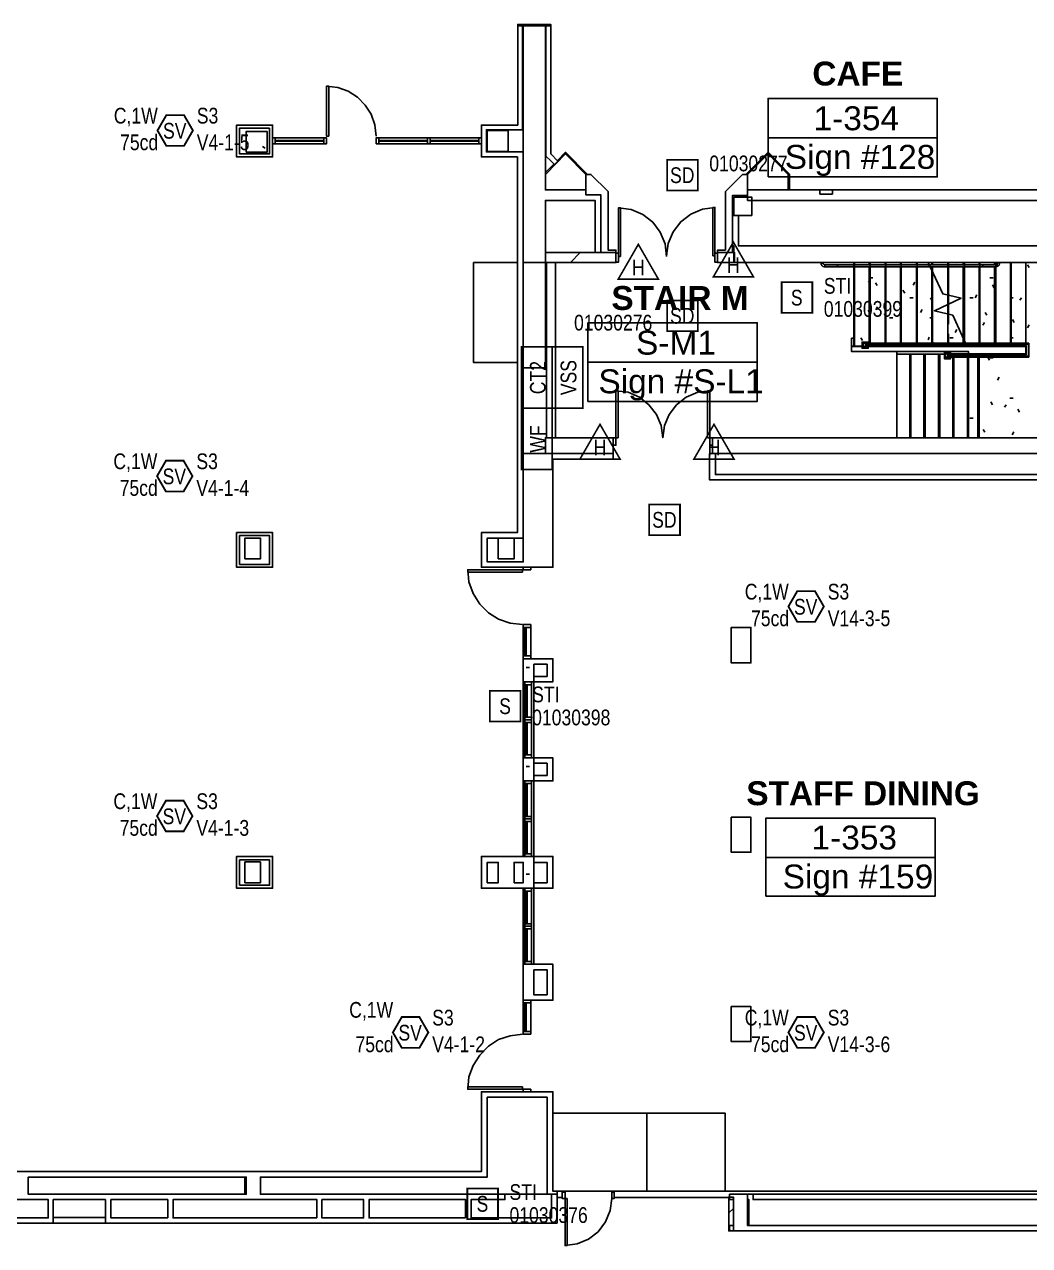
# Model space of a CAD drawing. Header units: inches. Extents: x 8199 to 15931, y 7617 to 15423.
# Drawn here: x 12033 to 12800, y 8978 to 9909 of the extents above; entities that cross this region are included whole.
import ezdxf
from ezdxf.enums import TextEntityAlignment as Align

# ---------------------------------------------------------------- set-up
doc = ezdxf.new("R2010")
doc.units = ezdxf.units.IN
doc.header["$LTSCALE"] = 0.25
doc.header["$MEASUREMENT"] = 0
for name, color, linetype in [('BACKGROUND', 8, 'Continuous'), ('DOOR HOLDER', 1, 'Continuous'), ('MONITOR MODULE', 1, 'Continuous'), ('PULL STATION', 1, 'Continuous'), ('SMOKE DETECTOR', 1, 'Continuous'), ('SPEAKER STROBE', 1, 'Continuous'), ('TAMPER SWITCH', 1, 'Continuous'), ('WATERFLOW SWITCH', 1, 'Continuous')]:
    doc.layers.add(name, color=color, linetype=linetype)
doc.styles.add('Arial', font='arial.ttf', dxfattribs={"width": 0.8})
doc.styles.add('PDF Arial', font='arial.ttf')
doc.styles.add('PDF Arial Bold', font='arialbd.ttf')

# ---------------------------------------------------------------- blocks, each defined once
blk = doc.blocks.new('SIGA-278')
at = {"layer": 'PULL STATION', "const_width": 1.3}
blk.add_lwpolyline([(-11.5, -11.68), (-11.5, 11.7), (11.89, 11.7), (11.89, -11.68)], close=True, dxfattribs=at)
at = {"layer": 'PULL STATION', "style": 'Arial', "width": 0.8}
blk.add_text('S', height=12, dxfattribs=at).set_placement((0, 0), align=Align.MIDDLE)
for tag, p in [('ADDRESS', (20.64, 8.96)), ('ZONE', (20.64, -8.58))]:
    blk.add_attdef(tag, text='', height=12, dxfattribs=at).set_placement(p, align=Align.MIDDLE_LEFT)
blk.add_attdef('SUBSCRIPT', text='', height=12, dxfattribs=at).set_placement((-16.56, -9.02), align=Align.MIDDLE_RIGHT)
blk = doc.blocks.new('150X-AQN5')
at = {"layer": 'DOOR HOLDER', "const_width": 1.25}
blk.add_lwpolyline([(15.26, -8.81), (0, 17.63), (-15.26, -8.81)], close=True, dxfattribs=at)
at = {"layer": 'DOOR HOLDER', "style": 'Arial', "width": 0.8}
blk.add_text('H', height=12, dxfattribs=at).set_placement((0, 0), align=Align.MIDDLE)
blk.add_attdef('SUBSCRIPT', text='', height=12, dxfattribs=at).set_placement((11.35, 10.49), align=Align.MIDDLE_LEFT)
blk = doc.blocks.new('GC-S7VM')
at = {"layer": 'SPEAKER STROBE', "const_width": 1.46}
blk.add_lwpolyline([(13.83, 0.21), (7.08, 11.9), (-6.42, 11.9), (-13.17, 0.21), (-6.42, -11.49), (7.08, -11.49)], close=True, dxfattribs=at)
at = {"layer": 'SPEAKER STROBE', "style": 'Arial', "width": 0.8}
blk.add_text('SV', height=12, dxfattribs=at).set_placement((0, 0), align=Align.MIDDLE)
for tag, p in [('C', (-12.95, 11.52)), ('CANDELA', (-12.62, -8.82)), ('1/2W', (-12.62, -29.16))]:
    blk.add_attdef(tag, text='', height=12, dxfattribs=at).set_placement(p, align=Align.MIDDLE_RIGHT)
for tag, p in [('Speaker_Circuit', (16.8, 11.52)), ('Visual_Circuit', (16.8, -8.82))]:
    blk.add_attdef(tag, text='', height=12, dxfattribs=at).set_placement(p, align=Align.MIDDLE_LEFT)
blk = doc.blocks.new('SIGA-PD')
at = {"layer": 'SMOKE DETECTOR', "const_width": 1.3}
blk.add_lwpolyline([(-11.5, -11.68), (-11.5, 11.7), (11.89, 11.7), (11.89, -11.68)], close=True, dxfattribs=at)
at = {"layer": 'SMOKE DETECTOR', "style": 'Arial', "width": 0.8}
blk.add_text('SD', height=12, dxfattribs=at).set_placement((0, 0), align=Align.MIDDLE)
for tag, p in [('ADDRESS', (20.64, 8.96)), ('ZONE', (20.64, -8.58))]:
    blk.add_attdef(tag, text='', height=12, dxfattribs=at).set_placement(p, align=Align.MIDDLE_LEFT)
blk.add_attdef('SUBSCRIPT', text='', height=12, dxfattribs=at).set_placement((-16.56, -9.02), align=Align.MIDDLE_RIGHT)
blk = doc.blocks.new('SIGA-CT2')
at = {"layer": 'MONITOR MODULE', "const_width": 1.25}
blk.add_lwpolyline([(-23.19, 12.37), (23.58, 12.37), (23.58, -11.01), (-23.19, -11.01)], close=True, dxfattribs=at)
at = {"layer": 'MONITOR MODULE', "style": 'Arial', "width": 0.8}
blk.add_text('CT2', height=12, dxfattribs=at).set_placement((0, 0), align=Align.MIDDLE)
blk = doc.blocks.new('WATERFLOW SWITCH')
at = {"layer": 'WATERFLOW SWITCH', "const_width": 1.25}
blk.add_lwpolyline([(-23.19, 12.37), (23.58, 12.37), (23.58, -11.01), (-23.19, -11.01)], close=True, dxfattribs=at)
at = {"layer": 'WATERFLOW SWITCH', "style": 'Arial', "width": 0.8}
blk.add_text('WF', height=12, dxfattribs=at).set_placement((0, 0), align=Align.MIDDLE)
for tag, p in [('ADDRESS', (28.76, 11.59)), ('ZONE', (29.08, -8.75))]:
    blk.add_attdef(tag, text='', height=12, dxfattribs=at).set_placement(p, align=Align.MIDDLE_LEFT)
blk = doc.blocks.new('TAMPER SWITCH')
at = {"layer": 'TAMPER SWITCH', "const_width": 1.25}
blk.add_lwpolyline([(-23.39, 12.13), (23.38, 12.13), (23.38, -11.26), (-23.39, -11.26)], close=True, dxfattribs=at)
at = {"layer": 'TAMPER SWITCH', "style": 'Arial', "width": 0.8}
blk.add_text('VSS', height=12, dxfattribs=at).set_placement((-0.2, -0.24), align=Align.MIDDLE)
for tag, p in [('ADDRESS', (28.56, 11.34)), ('ZONE', (28.88, -9))]:
    blk.add_attdef(tag, text='', height=12, dxfattribs=at).set_placement(p, align=Align.MIDDLE_LEFT)

msp = doc.modelspace()

# ---------------------------------------------------------------- linework, layer by layer
at = {"layer": 'BACKGROUND'}
for points in [[(12482.25, 9577.36), (12436.37, 9577.36), (12436.37, 9498.98), (12436.37, 9494.84), (12386.35, 9494.84), (12381.89, 9494.84), (12381.89, 9517.14), (12381.89, 9521.28), (12409.29, 9521.28), (12409.29, 9807.69), (12385.71, 9807.69), (12381.89, 9807.69), (12381.89, 9828.4), (12381.89, 9831.9), (12409.61, 9831.9), (12409.61, 9907.73), (12413.11, 9907.73), (12413.11, 9831.9), (12413.11, 9828.4), (12385.71, 9828.4), (12385.71, 9811.51), (12413.75, 9811.51), (12413.75, 9807.69), (12413.75, 9521.28), (12413.75, 9517.14)], [(12445.93, 9811.2), (12462.81, 9794.31), (12465.36, 9794.31), (12478.42, 9781.25), (12478.42, 9736.65), (12484.48, 9736.65), (12484.48, 9734.74), (12484.48, 9736.65), (12478.42, 9736.65), (12478.42, 9781.25), (12465.36, 9794.31), (12461.54, 9794.31), (12461.54, 9778.7), (12473.01, 9778.7), (12473.01, 9774.56), (12473.01, 9734.74), (12473.01, 9778.7), (12461.54, 9778.7), (12461.54, 9782.52), (12430.64, 9782.52), (12430.64, 9907.73), (12413.75, 9907.73), (12413.75, 9727.09), (12413.75, 9646.81), (12430.64, 9646.81), (12430.64, 9727.09), (12413.75, 9727.09), (12430.64, 9727.09), (12431.59, 9727.09), (12438.28, 9727.09), (12438.28, 9593.6), (12431.59, 9593.6), (12431.59, 9727.09), (12438.28, 9727.09), (12484.48, 9727.09), (12484.48, 9734.74), (12473.01, 9734.74), (12484.48, 9734.74), (12484.48, 9736.65), (12478.42, 9736.65), (12478.42, 9781.25), (12465.36, 9794.31), (12461.54, 9794.31), (12445.93, 9809.92), (12445.93, 9811.2), (12439.56, 9804.82)], [(12263.7, 9861.53), (12272.3, 9860.58), (12280.26, 9857.71), (12287.27, 9853.25), (12293.33, 9847.2), (12297.79, 9840.19), (12300.65, 9832.22), (12301.61, 9823.62)], [(12214.95, 9815.66), (12216.87, 9814.38)], [(12224.51, 9820.12), (12261.79, 9820.12), (12224.51, 9820.12), (12224.51, 9819.8), (12261.79, 9819.8), (12261.79, 9820.12)], [(12303.52, 9820.12), (12340.79, 9820.12), (12303.52, 9820.12), (12303.52, 9819.8), (12340.79, 9819.8), (12340.79, 9820.12)], [(12342.71, 9820.12), (12379.98, 9820.12), (12342.71, 9820.12), (12342.71, 9819.8), (12379.98, 9819.8), (12379.98, 9820.12)], [(12445.93, 9809.92), (12430.95, 9794.63), (12430.64, 9794.95)], [(12615.73, 9794.31), (12615.73, 9782.52), (12616.69, 9782.52), (12616.69, 9794.63), (12600.44, 9811.2), (12583.56, 9794.31), (12581.01, 9794.31), (12567.95, 9781.25), (12567.95, 9736.65), (12567.95, 9781.25), (12581.01, 9794.31), (12567.95, 9781.25), (12567.95, 9736.65), (12561.89, 9736.65), (12561.89, 9734.74), (12561.89, 9736.65), (12567.95, 9736.65), (12561.89, 9736.65), (12561.89, 9734.74), (12574.95, 9734.74), (12574.95, 9727.09), (12561.89, 9727.09), (12561.89, 9734.74), (12573.36, 9734.74), (12573.36, 9778.38), (12584.83, 9778.38), (12584.83, 9794.31), (12581.01, 9794.31), (12584.83, 9794.31), (12600.44, 9809.92), (12600.44, 9811.2)], [(12600.44, 9809.92), (12615.73, 9794.31), (12616.69, 9794.63)], [(12437.01, 9802.28), (12430.64, 9795.9)], [(12876.65, 9739.83), (12876.65, 9774.56), (12584.83, 9774.56), (12584.83, 9782.52), (12639.95, 9782.52), (12649.5, 9782.52), (12649.5, 9779.34), (12649.5, 9782.52), (12876.65, 9782.52), (12884.62, 9782.52), (12884.62, 9739.83), (12876.65, 9739.83), (12871.87, 9739.83), (12698.56, 9739.83)], [(12486.39, 9768.82), (12495.95, 9767.55), (12504.87, 9763.73), (12512.51, 9757.99), (12518.25, 9750.35), (12522.07, 9741.43), (12523.02, 9731.87)], [(12559.98, 9769.14), (12550.42, 9767.87), (12541.5, 9764.05), (12533.86, 9758.31), (12528.12, 9750.67), (12524.3, 9741.74), (12523.02, 9732.19)], [(12449.75, 9727.09), (12457.08, 9734.74)], [(12483.52, 9727.09), (12484.48, 9728.05)], [(12409.29, 9650.95), (12375.84, 9650.95), (12375.84, 9727.09), (12409.29, 9727.09)], [(12653.64, 9723.9), (12652.69, 9723.9), (12651.1, 9723.9), (12643.77, 9723.9), (12643.77, 9724.22), (12643.77, 9723.9), (12643.13, 9723.9), (12642.18, 9724.22), (12641.54, 9724.86), (12640.9, 9725.82), (12640.9, 9726.13), (12640.9, 9726.77), (12641.22, 9726.77), (12641.54, 9726.77), (12641.86, 9726.77), (12642.18, 9726.77), (12642.49, 9726.77), (12642.18, 9726.77), (12641.86, 9726.77), (12641.54, 9726.77), (12641.22, 9726.77), (12640.9, 9726.77)], [(12640.9, 9726.77), (12640.9, 9726.77)], [(12640.9, 9726.77), (12640.9, 9726.77)], [(12640.9, 9726.77), (12640.9, 9726.77)], [(12640.9, 9726.77), (12640.9, 9726.77)], [(12641.22, 9726.77), (12641.22, 9726.77)], [(12641.22, 9726.77), (12641.22, 9726.77)], [(12641.86, 9726.77), (12641.86, 9726.77)], [(12641.86, 9726.77), (12641.86, 9726.77)], [(12642.18, 9726.77), (12642.18, 9726.77)], [(12642.18, 9726.77), (12642.18, 9726.77)], [(12642.49, 9726.77), (12642.49, 9726.13), (12642.81, 9725.82), (12643.13, 9725.5), (12643.77, 9725.5), (12651.1, 9725.5), (12652.05, 9725.5), (12653.64, 9725.5)], [(12642.49, 9726.77), (12642.49, 9726.77)], [(12642.49, 9726.77), (12642.49, 9726.77)], [(12642.49, 9726.77), (12642.49, 9726.77)], [(12642.49, 9726.77), (12642.49, 9726.77)], [(12643.77, 9725.5), (12643.77, 9725.5)], [(12643.77, 9725.5), (12643.77, 9725.5)], [(12643.77, 9725.5), (12643.77, 9725.5)], [(12643.77, 9725.5), (12643.77, 9725.5)], [(12643.77, 9725.18), (12643.77, 9725.18)], [(12643.77, 9725.18), (12643.77, 9725.18)], [(12643.77, 9724.86), (12643.77, 9724.86)], [(12643.77, 9724.86), (12643.77, 9724.86)], [(12643.77, 9724.86), (12643.77, 9724.86)], [(12643.77, 9724.86), (12643.77, 9724.86)], [(12643.77, 9724.54), (12643.77, 9724.54)], [(12643.77, 9724.54), (12643.77, 9724.54)], [(12643.77, 9724.54), (12643.77, 9724.54)], [(12643.77, 9724.54), (12643.77, 9724.54)], [(12643.77, 9724.22), (12643.77, 9724.22)], [(12643.77, 9724.22), (12643.77, 9724.22)], [(12643.77, 9724.22), (12643.77, 9724.22)], [(12643.77, 9724.22), (12643.77, 9724.22)], [(12723.73, 9723.9), (12723.1, 9725.5), (12764.19, 9725.5), (12764.19, 9723.9), (12723.73, 9723.9), (12665.75, 9723.9), (12653.64, 9723.9), (12653.33, 9724.22), (12653.33, 9724.54), (12653.33, 9724.86), (12653.33, 9725.18), (12653.33, 9725.5), (12653.64, 9725.5), (12665.75, 9725.5), (12665.75, 9723.9), (12665.75, 9663.37)], [(12653.33, 9725.5), (12653.33, 9725.5)], [(12653.33, 9725.18), (12653.33, 9725.18)], [(12653.33, 9724.86), (12653.33, 9724.86)], [(12653.33, 9724.54), (12653.33, 9724.54)], [(12653.33, 9724.22), (12653.33, 9724.22)], [(12653.33, 9724.22), (12653.33, 9724.22)], [(12723.1, 9725.5), (12665.75, 9725.5), (12665.75, 9727.09), (12677.54, 9727.09), (12689.64, 9727.09), (12701.43, 9727.09), (12713.54, 9727.09), (12722.46, 9727.09), (12725.33, 9727.09), (12737.43, 9727.09), (12749.22, 9727.09), (12761.33, 9727.09), (12773.11, 9727.09), (12775.66, 9727.09), (12775.98, 9727.09), (12776.3, 9727.09), (12776.62, 9727.09), (12785.22, 9727.09), (12797.01, 9727.09)], [(12665.75, 9725.18), (12665.75, 9724.86), (12665.75, 9724.54), (12665.75, 9724.22)], [(12665.75, 9725.18), (12665.75, 9725.18)], [(12665.75, 9724.86), (12665.75, 9724.86)], [(12665.75, 9724.54), (12665.75, 9724.54)], [(12677.54, 9727.09), (12677.54, 9725.5)], [(12677.54, 9723.9), (12677.54, 9665.6)], [(12689.64, 9727.09), (12689.64, 9725.5)], [(12689.64, 9723.9), (12689.64, 9665.6)], [(12701.43, 9727.09), (12701.43, 9725.5)], [(12701.43, 9723.9), (12701.43, 9665.6)], [(12713.54, 9727.09), (12713.54, 9725.5)], [(12713.54, 9723.9), (12713.54, 9665.6)], [(12722.46, 9727.09), (12733.61, 9703.2), (12747.63, 9700.01), (12727.24, 9690.45), (12741.25, 9686.95), (12752.09, 9663.37), (12751.13, 9665.6), (12785.22, 9665.6)], [(12725.33, 9727.09), (12725.33, 9725.5)], [(12725.33, 9723.9), (12725.33, 9720.72), (12725.33, 9665.6)], [(12725.96, 9727.09), (12725.96, 9725.5)], [(12725.96, 9723.9), (12725.96, 9719.13)], [(12744.44, 9726.77), (12744.12, 9727.09)], [(12749.22, 9727.09), (12749.22, 9725.5)], [(12749.22, 9723.9), (12749.22, 9669.43), (12749.22, 9665.6)], [(12785.22, 9727.09), (12785.22, 9665.6), (12799.24, 9665.6), (12799.24, 9655.09), (12761.33, 9655.09), (12761.33, 9593.6), (12843.52, 9593.6)], [(12761.33, 9727.09), (12761.33, 9725.5)], [(12761.33, 9723.9), (12761.33, 9665.6)], [(12776.94, 9727.09), (12776.94, 9726.13), (12776.62, 9725.18), (12775.98, 9724.54), (12775.02, 9724.22), (12774.71, 9723.9), (12764.19, 9723.9)], [(12764.19, 9725.5), (12774.71, 9725.5), (12775.34, 9725.82), (12775.34, 9726.13), (12775.34, 9727.09)], [(12764.19, 9725.18), (12764.19, 9725.18)], [(12764.19, 9725.18), (12764.19, 9724.86), (12764.19, 9724.54), (12764.19, 9724.22)], [(12764.19, 9724.86), (12764.19, 9724.86)], [(12764.19, 9724.54), (12764.19, 9724.54)], [(12773.11, 9727.09), (12773.11, 9725.5)], [(12773.11, 9724.22), (12773.11, 9665.6)], [(12775.66, 9725.18), (12775.66, 9724.86), (12775.34, 9725.18)], [(12776.3, 9727.09), (12776.3, 9727.09)], [(12866.78, 9593.6), (12877.61, 9593.6), (12877.61, 9727.09), (12797.01, 9727.09), (12797.01, 9665.6)], [(12799.56, 9723.27), (12798.28, 9725.5)], [(12678.18, 9714.35), (12677.54, 9713.07), (12676.9, 9712.12)], [(12677.86, 9715.62), (12680.41, 9715.62)], [(12683.59, 9709.57), (12682.32, 9711.8)], [(12712.26, 9712.12), (12710.99, 9709.89)], [(12769.61, 9715.62), (12772.16, 9715.62)], [(12772.79, 9707.97), (12771.52, 9710.2)], [(12704.62, 9703.83), (12703.34, 9706.06)], [(12708.44, 9700.33), (12710.99, 9700.33)], [(12725.64, 9698.42), (12725.33, 9698.42), (12724.37, 9700.33)], [(12737.43, 9702.24), (12737.43, 9695.23)], [(12738.07, 9702.24), (12738.07, 9695.55)], [(12754.32, 9700.33), (12756.87, 9700.33)], [(12759.73, 9702.56), (12758.46, 9700.33)], [(12784.9, 9700.33), (12785.22, 9700.33), (12787.45, 9700.33)], [(12793.82, 9700.33), (12792.55, 9698.42)], [(12678.18, 9688.54), (12677.54, 9689.5), (12676.9, 9690.77)], [(12683.91, 9693.32), (12682.64, 9691.09)], [(12718, 9691.41), (12716.72, 9689.18)], [(12693.15, 9685.04), (12695.7, 9685.04)], [(12723.73, 9685.04), (12725.33, 9685.04), (12726.28, 9685.04)], [(12737.43, 9687.9), (12737.43, 9665.6)], [(12738.07, 9687.9), (12738.07, 9680.26)], [(12765.47, 9681.53), (12764.19, 9679.3)], [(12767.38, 9686.95), (12766.1, 9689.18)], [(12788.09, 9681.53), (12786.81, 9683.76)], [(12738.07, 9672.93), (12738.07, 9665.6)], [(12744.44, 9676.12), (12743.17, 9673.89)], [(12799.56, 9679.62), (12798.28, 9677.39)], [(12566.99, 9593.6), (12698.56, 9593.6), (12698.56, 9659.23), (12664.16, 9659.23), (12664.16, 9669.43), (12665.75, 9669.43)], [(12664.16, 9663.37), (12665.75, 9663.37), (12672.12, 9663.37)], [(12664.16, 9663.05), (12672.12, 9663.05)], [(12672.44, 9667.83), (12671.17, 9669.74)], [(12676.9, 9663.69), (12676.9, 9661.78), (12672.12, 9661.78), (12672.12, 9666.56), (12676.9, 9666.56), (12676.9, 9664.97)], [(12676.9, 9665.6), (12751.13, 9665.6)], [(12752.09, 9663.37), (12752.09, 9663.05), (12676.9, 9663.05), (12785.22, 9663.05), (12797.01, 9663.05), (12797.01, 9657.64), (12761.33, 9657.64), (12749.22, 9657.64), (12739.66, 9657.64)], [(12723.41, 9670.38), (12722.46, 9668.15)], [(12726.92, 9665.6), (12726.28, 9666.24)], [(12739.02, 9669.74), (12741.57, 9669.74)], [(12750.18, 9667.83), (12750.18, 9665.6)], [(12752.09, 9663.69), (12751.45, 9664.97)], [(12784.9, 9669.74), (12785.22, 9669.74), (12787.45, 9669.74)], [(12753.36, 9657.64), (12753.36, 9659.23), (12698.56, 9659.23), (12698.56, 9657.32), (12709.4, 9657.32), (12720.23, 9657.32), (12731.38, 9657.32), (12734.88, 9657.32)], [(12753.36, 9655.09), (12753.36, 9593.6), (12742.21, 9593.6), (12731.38, 9593.6), (12720.23, 9593.6), (12709.4, 9593.6), (12698.56, 9593.6), (12698.56, 9657.32)], [(12709.4, 9593.6), (12709.4, 9657.32)], [(12720.23, 9593.6), (12720.23, 9657.32)], [(12731.38, 9593.6), (12731.38, 9657.32)], [(12739.66, 9655.73), (12739.66, 9653.82), (12734.88, 9653.82), (12734.88, 9658.59), (12739.66, 9658.59), (12739.66, 9657)], [(12761.33, 9655.09), (12749.22, 9655.09), (12739.66, 9655.09)], [(12742.21, 9593.6), (12742.21, 9655.09)], [(12769.29, 9652.86), (12768.02, 9655.09)], [(12769.61, 9654.45), (12772.16, 9654.45)], [(12776.62, 9639.8), (12775.34, 9637.57)], [(12556.16, 9629.28), (12546.92, 9628.33), (12538, 9624.51), (12530.67, 9618.77), (12524.94, 9611.44), (12521.43, 9602.84), (12520.16, 9593.6), (12518.88, 9602.84), (12515.38, 9611.44), (12509.64, 9618.77), (12502.32, 9624.51), (12493.71, 9628.33), (12484.48, 9629.28)], [(12771.52, 9618.77), (12770.25, 9621)], [(12782.03, 9618.77), (12780.76, 9616.86)], [(12784.9, 9623.87), (12787.45, 9623.87)], [(12754.32, 9608.58), (12756.87, 9608.58)], [(12792.23, 9613.04), (12790.95, 9615.27)], [(12765.79, 9597.74), (12764.51, 9599.97)], [(12787.77, 9598.06), (12786.49, 9595.83)], [(12413.75, 9500.9), (12413.75, 9517.14), (12386.35, 9517.14), (12386.35, 9498.98), (12413.75, 9498.98), (12413.75, 9581.5), (12435.41, 9581.5), (12436.37, 9581.5), (12482.25, 9581.5), (12449.43, 9581.5), (12430.64, 9581.5), (12430.64, 9593.6), (12449.43, 9593.6), (12482.25, 9593.6), (12484.48, 9593.6), (12484.48, 9587.87), (12482.25, 9587.87), (12482.25, 9581.5), (12482.25, 9593.6), (12482.25, 9587.87)], [(12558.07, 9587.87), (12556.16, 9587.87), (12556.16, 9593.6), (12558.07, 9593.6), (12558.07, 9581.5), (12564.12, 9581.5), (12566.99, 9581.5), (12840.33, 9581.5)], [(12843.52, 9593.6), (12566.99, 9593.6), (12564.12, 9593.6), (12558.07, 9593.6), (12558.07, 9587.87), (12558.07, 9581.5)], [(12761.33, 9593.6), (12753.36, 9593.6)], [(12482.25, 9581.5), (12482.25, 9577.36)], [(12482.25, 9577.36), (12482.25, 9581.5)], [(12839.38, 9565.57), (12560.3, 9565.57), (12560.3, 9577.36), (12560.3, 9581.5), (12555.84, 9581.5), (12555.84, 9577.36), (12555.84, 9581.5)], [(12839.38, 9561.43), (12555.84, 9561.43), (12555.84, 9565.57), (12555.84, 9577.36)], [(12371.38, 9492.93), (12372.33, 9483.69), (12375.52, 9474.77), (12380.62, 9466.81), (12387.31, 9460.12), (12394.95, 9455.34), (12403.87, 9452.15), (12413.11, 9451.2)], [(12421.71, 9494.84), (12419.48, 9494.84), (12419.48, 9492.93), (12413.75, 9492.93), (12413.75, 9494.84), (12419.48, 9494.84)], [(12420.12, 9332.05), (12415.02, 9332.05), (12415.02, 9330.13), (12415.02, 9304.97), (12415.02, 9303.05), (12420.12, 9303.05), (12420.12, 9301.14), (12415.02, 9301.14), (12415.02, 9276.29), (12415.02, 9274.38), (12415.02, 9276.29), (12420.12, 9276.29), (12420.12, 9274.38), (12415.02, 9274.38), (12413.75, 9274.38), (12413.75, 9332.05), (12413.75, 9349.57), (12413.75, 9407.55), (12413.75, 9425.07), (12421.71, 9425.07), (12419.48, 9425.07), (12419.48, 9427.3), (12413.75, 9427.3), (12413.75, 9425.07), (12419.48, 9425.07)], [(12421.71, 9425.07), (12431.91, 9425.07), (12436.37, 9425.07), (12436.37, 9407.55), (12431.91, 9407.55), (12421.71, 9407.55)], [(12421.71, 9411.69), (12431.91, 9411.69), (12431.91, 9420.93), (12421.71, 9420.93)], [(12415.98, 9418.38), (12418.53, 9418.38)], [(12420.12, 9407.55), (12415.02, 9407.55), (12415.02, 9405.32), (12415.02, 9397.67), (12415.02, 9396.72), (12415.66, 9396.72), (12415.02, 9396.72), (12415.02, 9389.07), (12415.66, 9389.07), (12415.66, 9388.43), (12415.66, 9380.47), (12415.66, 9388.43), (12415.02, 9388.43), (12415.66, 9388.43)], [(12415.66, 9397.67), (12415.02, 9397.67), (12415.02, 9405.32), (12415.66, 9405.32), (12415.66, 9397.67), (12415.66, 9405.32), (12415.02, 9405.32), (12415.02, 9407.55)], [(12415.02, 9380.47), (12415.02, 9405.32)], [(12420.12, 9405.32), (12420.12, 9380.47)], [(12415.02, 9397.67), (12415.66, 9397.67), (12415.66, 9396.72), (12415.66, 9389.07), (12415.66, 9396.72)], [(12415.02, 9388.43), (12415.02, 9389.07), (12415.02, 9396.72)], [(12415.66, 9389.07), (12415.02, 9389.07)], [(12420.12, 9378.56), (12415.02, 9378.56)], [(12415.02, 9378.56), (12415.02, 9376.65)], [(12415.02, 9359.44), (12415.02, 9360.4), (12415.02, 9368.05), (12415.02, 9368.68), (12415.02, 9376.65), (12415.02, 9368.68), (12415.66, 9368.68)], [(12415.66, 9360.4), (12415.66, 9359.44), (12415.66, 9351.8), (12416.62, 9351.8), (12415.66, 9351.8), (12415.66, 9376.65), (12416.62, 9376.65), (12416.62, 9351.8), (12416.62, 9376.65), (12415.66, 9376.65), (12415.66, 9351.8), (12415.66, 9359.44), (12415.02, 9359.44), (12415.66, 9359.44)], [(12415.02, 9376.65), (12420.12, 9376.65)], [(12415.02, 9351.8), (12415.02, 9376.65)], [(12420.12, 9376.65), (12420.12, 9378.56)], [(12420.12, 9376.65), (12420.12, 9351.8)], [(12415.02, 9368.68), (12415.66, 9368.68), (12415.66, 9368.05)], [(12415.02, 9360.4), (12415.66, 9360.4), (12415.66, 9368.05), (12415.66, 9360.4), (12415.02, 9360.4), (12415.02, 9368.05), (12415.66, 9368.05), (12415.02, 9368.05)], [(12415.66, 9351.8), (12415.02, 9351.8)], [(12415.66, 9351.8), (12415.02, 9351.8)], [(12415.02, 9349.57), (12420.12, 9349.57)], [(12421.71, 9349.57), (12431.91, 9349.57), (12436.37, 9349.57), (12436.37, 9336.19), (12436.37, 9332.05), (12421.71, 9332.05)], [(12415.98, 9342.88), (12418.53, 9342.88)], [(12421.71, 9336.19), (12431.91, 9336.19), (12431.91, 9345.43), (12421.71, 9345.43)], [(12415.02, 9332.05), (12415.02, 9330.13)], [(12415.66, 9312.93), (12415.02, 9312.93), (12415.02, 9313.89), (12415.02, 9321.21), (12415.02, 9322.17), (12415.02, 9330.13), (12415.02, 9322.17), (12415.66, 9322.17), (12415.02, 9322.17)], [(12420.12, 9330.13), (12420.12, 9304.97)], [(12415.02, 9312.93), (12415.66, 9312.93), (12415.66, 9304.97), (12415.66, 9312.93), (12415.66, 9313.89), (12415.02, 9313.89), (12415.02, 9321.21), (12415.66, 9321.21), (12415.02, 9321.21)], [(12415.66, 9322.17), (12415.66, 9321.21), (12415.66, 9313.89), (12415.66, 9321.21)], [(12415.66, 9313.89), (12415.02, 9313.89)], [(12420.12, 9304.97), (12415.02, 9304.97)], [(12420.12, 9303.05), (12415.02, 9303.05)], [(12415.02, 9303.05), (12415.02, 9301.14)], [(12415.02, 9284.26), (12415.02, 9284.9), (12415.02, 9292.54), (12415.02, 9293.18), (12415.02, 9301.14), (12415.02, 9293.18), (12415.66, 9293.18)], [(12415.66, 9284.9), (12415.66, 9284.26), (12415.66, 9276.29), (12416.62, 9276.29), (12415.66, 9276.29), (12415.66, 9301.14), (12416.62, 9301.14), (12416.62, 9276.29), (12416.62, 9301.14), (12415.66, 9301.14), (12415.66, 9276.29), (12415.66, 9284.26), (12415.02, 9284.26), (12415.66, 9284.26)], [(12420.12, 9303.05), (12420.12, 9304.97)], [(12420.12, 9301.14), (12420.12, 9276.29)], [(12415.02, 9293.18), (12415.66, 9293.18), (12415.66, 9292.54)], [(12415.02, 9284.9), (12415.66, 9284.9), (12415.66, 9292.54), (12415.66, 9284.9), (12415.02, 9284.9), (12415.02, 9292.54), (12415.66, 9292.54), (12415.02, 9292.54)], [(12415.02, 9276.29), (12415.66, 9276.29), (12415.02, 9276.29), (12420.12, 9276.29), (12420.12, 9274.38), (12421.71, 9274.38), (12413.75, 9274.38), (12386.35, 9274.38), (12381.89, 9274.38), (12381.89, 9250.17), (12386.35, 9250.17), (12413.75, 9250.17), (12415.02, 9250.17), (12420.12, 9250.17)], [(12415.02, 9274.38), (12420.12, 9274.38)], [(12421.71, 9250.17), (12431.91, 9250.17), (12436.37, 9250.17), (12436.37, 9269.92), (12436.37, 9274.38), (12421.71, 9274.38)], [(12421.71, 9269.92), (12431.91, 9269.92), (12431.91, 9254.31), (12421.71, 9254.31)], [(12415.98, 9261), (12418.53, 9261)], [(12419.48, 9164.79), (12421.71, 9164.79), (12413.75, 9164.79), (12413.75, 9162.88), (12419.48, 9162.88), (12419.48, 9140.9), (12419.48, 9162.88), (12419.48, 9164.79), (12413.75, 9164.79), (12413.75, 9192.19), (12413.75, 9250.17), (12421.71, 9250.17), (12420.12, 9250.17), (12415.02, 9250.17), (12415.02, 9247.94), (12415.02, 9240.29), (12415.02, 9247.94), (12415.66, 9247.94), (12415.02, 9247.94), (12415.02, 9250.17)], [(12415.02, 9223.09), (12415.02, 9247.94)], [(12420.12, 9247.94), (12420.12, 9223.09)], [(12415.66, 9231.05), (12415.02, 9231.05), (12415.02, 9232.01), (12415.02, 9239.34), (12415.02, 9240.29), (12415.66, 9240.29), (12415.02, 9240.29)], [(12415.02, 9231.05), (12415.66, 9231.05), (12415.66, 9223.09), (12415.66, 9231.05), (12415.66, 9232.01), (12415.02, 9232.01), (12415.02, 9239.34), (12415.66, 9239.34), (12415.02, 9239.34)], [(12415.66, 9240.29), (12415.66, 9239.34), (12415.66, 9232.01), (12415.66, 9239.34)], [(12415.66, 9232.01), (12415.02, 9232.01)], [(12420.12, 9221.18), (12415.02, 9221.18)], [(12415.02, 9221.18), (12415.02, 9219.27)], [(12415.02, 9202.38), (12415.02, 9203.02), (12415.02, 9210.67), (12415.02, 9211.3), (12415.02, 9219.27), (12415.02, 9211.3), (12415.66, 9211.3)], [(12415.66, 9203.02), (12415.66, 9202.38), (12415.66, 9194.42), (12416.62, 9194.42), (12415.66, 9194.42), (12415.66, 9219.27), (12416.62, 9219.27), (12416.62, 9194.42), (12416.62, 9219.27), (12415.66, 9219.27), (12415.66, 9194.42), (12415.66, 9202.38), (12415.02, 9202.38), (12415.66, 9202.38)], [(12415.02, 9219.27), (12420.12, 9219.27)], [(12415.02, 9194.42), (12415.02, 9219.27)], [(12420.12, 9219.27), (12420.12, 9221.18)], [(12420.12, 9219.27), (12420.12, 9194.42)], [(12415.02, 9211.3), (12415.66, 9211.3), (12415.66, 9210.67)], [(12415.02, 9203.02), (12415.66, 9203.02), (12415.66, 9210.67), (12415.66, 9203.02), (12415.02, 9203.02), (12415.02, 9210.67), (12415.66, 9210.67), (12415.02, 9210.67)], [(12415.66, 9194.42), (12415.02, 9194.42)], [(12415.66, 9194.42), (12415.02, 9194.42)], [(12415.02, 9192.19), (12420.12, 9192.19)], [(12421.71, 9192.19), (12431.91, 9192.19), (12436.37, 9192.19), (12436.37, 9168.93), (12436.37, 9164.79), (12421.71, 9164.79)], [(12371.38, 9096.93), (12372.33, 9106.49), (12375.52, 9115.09), (12380.62, 9123.05), (12387.31, 9129.74), (12394.95, 9134.84), (12403.87, 9137.71), (12413.11, 9138.98)], [(11960.72, 9034.17), (12381.89, 9034.17), (12381.89, 9095.02), (12386.35, 9095.02), (12436.37, 9095.02), (12436.37, 9090.88), (12436.37, 9019.2), (12436.37, 9078.77), (12508.05, 9078.77), (12508.05, 9019.2), (12567.63, 9019.2)], [(12419.48, 9095.02), (12419.48, 9096.93), (12413.75, 9096.93), (12413.75, 9095.02), (12419.48, 9095.02), (12421.71, 9095.02)], [(12436.37, 9019.2), (12439.56, 9019.2), (12439.56, 9016.97), (12436.37, 9016.97), (12431.91, 9016.97), (12431.91, 9090.88), (12386.35, 9090.88), (12386.35, 9034.17), (12386.35, 9030.03), (12213.36, 9030.03), (12213.36, 9016.97)], [(12399.73, 9012.82), (12399.73, 9016.97), (12213.36, 9016.97), (12413.75, 9016.97), (12431.91, 9016.97), (12431.91, 9078.77)], [(12436.37, 9078.77), (12567.63, 9078.77), (12567.63, 9019.2), (12567.63, 9078.77), (12508.05, 9078.77), (12508.05, 9019.2)], [(12036.23, 9016.97), (12036.23, 9030.03), (12202.53, 9030.03), (12202.53, 9016.97)], [(12399.73, 9016.97), (12399.73, 9012.82), (12373.93, 9012.82), (12373.93, 8998.81), (12374.88, 8998.81), (12435.41, 8998.81), (12435.41, 9012.82), (12435.41, 9016.97), (12439.56, 9016.97), (12439.56, 9012.82), (12439.56, 8998.81), (12439.56, 8994.98), (12374.88, 8994.98), (12369.79, 8994.98), (12256.37, 8994.98), (12099.31, 8994.98), (12095.17, 8994.98), (12095.17, 9012.82), (12055.34, 9012.82), (12055.34, 8994.98), (12051.52, 8994.98), (11961.36, 8994.98)], [(12443.38, 9019.2), (12483.2, 9019.2)], [(12445.61, 8977.78), (12454.85, 8979.05), (12463.45, 8982.56), (12470.78, 8988.29), (12476.51, 8995.94), (12480.02, 9004.54), (12481.29, 9013.78), (12483.2, 9013.78), (12483.2, 9018.56), (12481.29, 9018.56), (12481.29, 9013.78)], [(12843.52, 9012.82), (12588.97, 9012.82), (12588.97, 9016.97), (12843.52, 9016.97), (12571.13, 9016.97), (12571.13, 9014.42), (12483.2, 9014.42), (12483.2, 9019.2), (12571.13, 9019.2), (12839.38, 9019.2)], [(12574, 8993.07), (12574, 8988.93), (12570.49, 8988.93), (12570.49, 9014.74), (12574, 9014.74), (12574, 9012.82)], [(12860.41, 8988.93), (12571.13, 8988.93), (12571.13, 8993.07), (12574, 8993.07), (12574, 9012.82), (12571.13, 9012.82), (12571.13, 9016.97), (12584.83, 9016.97), (12584.83, 9012.82), (12584.83, 8993.07), (12584.83, 9012.82), (12585.79, 9012.82), (12585.79, 8993.07), (12584.83, 8993.07), (12843.52, 8993.07)], [(12570.49, 9002.63), (12574, 9006.13)], [(12572.09, 8988.93), (12570.49, 8990.52)]]:
    msp.add_lwpolyline(points, dxfattribs=at)
for points in [[(12409.93, 9908.05), (12409.61, 9908.05), (12409.61, 9908.68), (12434.78, 9908.68), (12434.78, 9908.05), (12434.46, 9908.05), (12434.46, 9907.73), (12409.93, 9907.73)], [(12440.19, 9804.51), (12437.64, 9801.96), (12434.78, 9804.82), (12430.95, 9808.33), (12430.95, 9908.05), (12434.78, 9908.05), (12434.78, 9809.92)], [(12265.61, 9823.62), (12265.61, 9861.53), (12263.7, 9861.53), (12263.7, 9823.62)], [(12600.44, 9822.35), (12600.44, 9852.29), (12729.47, 9852.29), (12729.47, 9822.35)], [(12222.6, 9809.92), (12222.6, 9807.69), (12197.43, 9807.69), (12195.2, 9807.69), (12195.2, 9829.67), (12195.2, 9831.9), (12222.6, 9831.9), (12222.6, 9829.67)], [(12220.37, 9829.67), (12197.43, 9829.67), (12197.43, 9809.92), (12220.37, 9809.92)], [(12202.53, 9811.2), (12218.46, 9811.2), (12218.46, 9827.13), (12202.53, 9827.13)], [(12222.6, 9817.57), (12222.6, 9822.35), (12224.51, 9822.35), (12224.51, 9817.57)], [(12261.79, 9817.57), (12224.51, 9817.57), (12224.51, 9822.35), (12261.79, 9822.35)], [(12261.79, 9817.57), (12261.79, 9822.35), (12263.7, 9822.35), (12263.7, 9817.57)], [(12301.61, 9817.57), (12301.61, 9822.35), (12303.52, 9822.35), (12303.52, 9817.57)], [(12340.79, 9817.57), (12303.52, 9817.57), (12303.52, 9822.35), (12340.79, 9822.35)], [(12340.79, 9817.57), (12340.79, 9822.35), (12342.71, 9822.35), (12342.71, 9817.57)], [(12379.98, 9817.57), (12342.71, 9817.57), (12342.71, 9822.35), (12379.98, 9822.35)], [(12381.89, 9817.57), (12381.89, 9822.35), (12379.98, 9822.35), (12379.98, 9817.57)], [(12386.35, 9811.83), (12402.28, 9811.83), (12402.28, 9827.76), (12386.35, 9827.76)], [(12600.44, 9792.4), (12600.44, 9822.35), (12729.47, 9822.35), (12729.47, 9792.4)], [(12468.55, 9734.74), (12430.64, 9734.74), (12430.64, 9727.09), (12430.64, 9734.74), (12430.64, 9774.56), (12461.54, 9774.56), (12468.55, 9774.56), (12468.55, 9734.74), (12473.01, 9734.74)], [(12573.36, 9778.38), (12573.36, 9763.09)], [(12574.32, 9777.11), (12574.32, 9763.09), (12588.02, 9763.09), (12588.02, 9777.11)], [(12639.95, 9782.52), (12639.95, 9779.34)], [(12639.95, 9779.34), (12649.5, 9779.34)], [(12487.98, 9731.87), (12487.98, 9768.82), (12486.39, 9768.82), (12486.39, 9731.87)], [(12558.39, 9732.19), (12558.39, 9769.14), (12559.98, 9769.14), (12559.98, 9732.19)], [(12573.36, 9739.83), (12574.32, 9739.83), (12574.32, 9727.09), (12884.3, 9727.09), (12884.3, 9739.83), (12577.82, 9739.83), (12577.82, 9763.09), (12573.36, 9763.09)], [(12573.36, 9739.83), (12573.36, 9734.74)], [(12484.48, 9734.42), (12484.48, 9727.41), (12486.39, 9727.41), (12486.39, 9734.42)], [(12561.89, 9734.42), (12561.89, 9727.41), (12559.98, 9727.41), (12559.98, 9734.42)], [(12643.77, 9725.5), (12643.77, 9725.18), (12643.77, 9724.86), (12643.77, 9725.18)], [(12643.77, 9724.54), (12643.77, 9724.86), (12643.77, 9725.18), (12643.77, 9724.86)], [(12643.77, 9724.54), (12643.77, 9724.86), (12643.77, 9724.54), (12643.77, 9724.22)], [(12463.13, 9651.27), (12463.13, 9681.21), (12592.16, 9681.21), (12592.16, 9651.27)], [(12675.95, 9663.69), (12675.95, 9663.05), (12673.08, 9663.05), (12673.08, 9665.6), (12673.08, 9663.05), (12675.95, 9663.05)], [(12673.08, 9665.6), (12675.95, 9665.6), (12675.95, 9664.97), (12675.95, 9665.6)], [(12752.09, 9663.69), (12751.45, 9664.97), (12674.67, 9664.97), (12674.67, 9663.69)], [(12751.45, 9664.97), (12785.22, 9664.97), (12798.92, 9664.97), (12798.92, 9655.73), (12761.33, 9655.73), (12749.22, 9655.73), (12737.43, 9655.73), (12737.43, 9657), (12749.22, 9657), (12761.33, 9657), (12797.33, 9657), (12797.33, 9663.69), (12785.22, 9663.69), (12752.09, 9663.69)], [(12751.13, 9665.6), (12752.09, 9663.37), (12752.09, 9663.05), (12752.09, 9663.37)], [(12738.71, 9655.09), (12735.84, 9655.09), (12735.84, 9657.64), (12738.71, 9657.64), (12738.71, 9657), (12738.71, 9657.64), (12735.84, 9657.64), (12735.84, 9655.09), (12738.71, 9655.09), (12738.71, 9655.73)], [(12463.13, 9621.32), (12463.13, 9651.27), (12592.16, 9651.27), (12592.16, 9621.32)], [(12486.07, 9593.6), (12486.07, 9629.28), (12484.48, 9629.28), (12484.48, 9593.6)], [(12554.25, 9593.6), (12554.25, 9629.28), (12556.16, 9629.28), (12556.16, 9593.6)], [(12195.2, 9519.05), (12195.2, 9521.28), (12222.6, 9521.28), (12222.6, 9519.05), (12222.6, 9494.84), (12220.37, 9494.84), (12195.2, 9494.84), (12195.2, 9497.07)], [(12197.43, 9497.07), (12220.37, 9497.07), (12220.37, 9519.05), (12197.43, 9519.05)], [(12201.57, 9501.21), (12213.36, 9501.21), (12213.36, 9517.14), (12201.57, 9517.14)], [(12394.64, 9501.21), (12406.74, 9501.21), (12406.74, 9517.14), (12394.64, 9517.14)], [(12413.11, 9491.02), (12371.38, 9491.02), (12371.38, 9492.93), (12413.11, 9492.93)], [(12419.48, 9448.97), (12419.48, 9451.2), (12413.75, 9451.2), (12413.75, 9448.97)], [(12413.75, 9448.97), (12413.75, 9427.3)], [(12415.98, 9427.3), (12415.98, 9448.97), (12415.02, 9448.97), (12415.02, 9427.3)], [(12419.48, 9427.3), (12419.48, 9448.97)], [(12572.41, 9423.48), (12572.41, 9447.37), (12572.41, 9448.97), (12587.38, 9448.97), (12587.38, 9447.37), (12587.38, 9421.89), (12585.79, 9421.89), (12572.41, 9421.89)], [(12415.02, 9407.55), (12413.75, 9407.55), (12421.71, 9407.55), (12420.12, 9407.55)], [(12420.12, 9405.32), (12415.02, 9405.32), (12420.12, 9405.32), (12420.12, 9407.55)], [(12415.66, 9380.47), (12416.62, 9380.47), (12416.62, 9405.32), (12415.66, 9405.32)], [(12415.66, 9380.47), (12416.62, 9380.47), (12416.62, 9405.32), (12415.66, 9405.32)], [(12415.02, 9388.43), (12415.02, 9380.47)], [(12415.02, 9380.47), (12415.66, 9380.47)], [(12420.12, 9378.56), (12420.12, 9380.47), (12415.02, 9380.47), (12415.02, 9378.56)], [(12415.02, 9376.65), (12415.66, 9376.65)], [(12415.66, 9378.56), (12418.21, 9378.56)], [(12415.66, 9368.68), (12415.66, 9376.65)], [(12415.02, 9359.44), (12415.02, 9351.8)], [(12415.02, 9349.57), (12420.12, 9349.57), (12421.71, 9349.57), (12413.75, 9349.57)], [(12415.02, 9349.57), (12415.02, 9351.8), (12420.12, 9351.8), (12420.12, 9349.57), (12420.12, 9351.8), (12415.02, 9351.8)], [(12415.02, 9332.05), (12413.75, 9332.05), (12421.71, 9332.05), (12420.12, 9332.05)], [(12420.12, 9330.13), (12415.02, 9330.13), (12420.12, 9330.13), (12420.12, 9332.05)], [(12415.02, 9330.13), (12415.66, 9330.13)], [(12415.66, 9304.97), (12416.62, 9304.97), (12416.62, 9330.13), (12415.66, 9330.13)], [(12415.66, 9322.17), (12415.66, 9330.13)], [(12415.66, 9304.97), (12416.62, 9304.97), (12416.62, 9330.13), (12415.66, 9330.13)], [(12415.02, 9312.93), (12415.02, 9304.97)], [(12415.02, 9304.97), (12415.66, 9304.97)], [(12415.02, 9301.14), (12415.66, 9301.14)], [(12415.66, 9303.05), (12418.21, 9303.05)], [(12415.66, 9293.18), (12415.66, 9301.14)], [(12572.41, 9279.16), (12572.41, 9303.05), (12572.41, 9304.33), (12587.38, 9304.33), (12587.38, 9303.05), (12587.38, 9277.57), (12585.79, 9277.57), (12572.41, 9277.57)], [(12598.85, 9273.74), (12598.85, 9303.69), (12727.87, 9303.69), (12727.87, 9273.74)], [(12415.02, 9284.26), (12415.02, 9276.29)], [(12195.2, 9271.83), (12195.2, 9274.38), (12220.37, 9274.38), (12222.6, 9274.38), (12222.6, 9252.4), (12222.6, 9250.17), (12195.2, 9250.17), (12195.2, 9252.4)], [(12197.43, 9252.4), (12220.37, 9252.4), (12220.37, 9271.83), (12197.43, 9271.83)], [(12598.85, 9244.12), (12598.85, 9273.74), (12727.87, 9273.74), (12727.87, 9244.12)], [(12201.57, 9254.31), (12213.36, 9254.31), (12213.36, 9270.24), (12201.57, 9270.24)], [(12386.35, 9254.31), (12394.64, 9254.31), (12394.64, 9269.92), (12386.35, 9269.92)], [(12406.74, 9254.31), (12413.75, 9254.31), (12413.75, 9269.92), (12406.74, 9269.92)], [(12420.12, 9247.94), (12415.02, 9247.94), (12420.12, 9247.94), (12420.12, 9250.17)], [(12415.66, 9223.09), (12416.62, 9223.09), (12416.62, 9247.94), (12415.66, 9247.94)], [(12415.66, 9240.29), (12415.66, 9247.94)], [(12415.66, 9223.09), (12416.62, 9223.09), (12416.62, 9247.94), (12415.66, 9247.94)], [(12415.02, 9231.05), (12415.02, 9223.09)], [(12415.02, 9223.09), (12415.66, 9223.09)], [(12420.12, 9221.18), (12420.12, 9223.09), (12415.02, 9223.09), (12415.02, 9221.18)], [(12415.02, 9219.27), (12415.66, 9219.27)], [(12415.66, 9221.18), (12418.21, 9221.18)], [(12415.66, 9211.3), (12415.66, 9219.27)], [(12415.02, 9202.38), (12415.02, 9194.42)], [(12415.02, 9192.19), (12420.12, 9192.19), (12421.71, 9192.19), (12413.75, 9192.19)], [(12415.02, 9192.19), (12415.02, 9194.42), (12420.12, 9194.42), (12420.12, 9192.19), (12420.12, 9194.42), (12415.02, 9194.42)], [(12421.71, 9188.05), (12431.91, 9188.05), (12431.91, 9168.93), (12421.71, 9168.93)], [(12413.75, 9140.9), (12413.75, 9162.88)], [(12415.98, 9140.9), (12415.02, 9140.9), (12415.02, 9162.88), (12415.98, 9162.88)], [(12572.41, 9134.52), (12572.41, 9158.42), (12572.41, 9160.01), (12587.38, 9160.01), (12587.38, 9158.42), (12587.38, 9133.25), (12585.79, 9133.25), (12572.41, 9133.25)], [(12419.48, 9138.98), (12413.75, 9138.98), (12413.75, 9140.9), (12419.48, 9140.9)], [(12413.11, 9098.84), (12371.38, 9098.84), (12371.38, 9096.93), (12413.11, 9096.93)], [(12201.57, 9016.97), (12201.57, 9030.03), (12202.53, 9030.03), (12202.53, 9016.97)], [(11963.27, 9012.82), (12051.52, 9012.82), (12051.52, 8998.81), (11963.27, 8998.81)], [(12095.17, 9016.97), (12055.34, 9016.97), (12036.23, 9016.97), (12055.34, 9016.97), (12109.82, 9016.97), (12202.53, 9016.97)], [(12142.64, 8998.81), (12099.31, 8998.81), (12099.31, 9012.82), (12142.64, 9012.82)], [(12256.37, 8998.81), (12146.78, 8998.81), (12146.78, 9012.82), (12256.37, 9012.82)], [(12260.19, 9012.82), (12292.05, 9012.82), (12292.05, 8998.81), (12260.19, 8998.81)], [(12369.79, 8998.81), (12296.19, 8998.81), (12296.19, 9012.82), (12369.79, 9012.82)], [(12443.38, 9019.2), (12439.56, 9019.2), (12439.56, 9014.42), (12443.38, 9014.42)], [(12445.61, 9018.56), (12443.38, 9018.56), (12443.38, 9013.78), (12445.61, 9013.78)], [(12447.2, 9013.78), (12447.2, 8977.78), (12445.61, 8977.78), (12445.61, 9013.78)], [(12055.34, 8999.13), (12095.17, 8999.13), (12095.17, 8994.98), (12055.34, 8994.98)]]:
    msp.add_lwpolyline(points, close=True, dxfattribs=at)
at = {"layer": 'BACKGROUND', "ltscale": 0.061667}
for points in [[(12666.39, 9727.09), (12666.39, 9663.37)], [(12708.44, 9593.6), (12708.44, 9657.32)], [(12719.27, 9593.6), (12719.27, 9657.32)], [(12730.42, 9593.6), (12730.42, 9657.32)]]:
    msp.add_lwpolyline(points, dxfattribs=at)
at = {"layer": 'BACKGROUND', "ltscale": 0.063333}
for points in [[(12678.18, 9727.09), (12678.18, 9665.6)], [(12690.28, 9727.09), (12690.28, 9665.6)], [(12702.07, 9727.09), (12702.07, 9665.6)], [(12714.18, 9727.09), (12714.18, 9665.6)], [(12761.96, 9727.09), (12761.96, 9665.6)], [(12774.07, 9727.09), (12774.07, 9665.6)], [(12785.86, 9727.09), (12785.86, 9665.6)], [(12741.25, 9593.6), (12741.25, 9655.09)], [(12752.41, 9593.6), (12752.41, 9655.09)], [(12760.37, 9593.6), (12760.37, 9655.09)]]:
    msp.add_lwpolyline(points, dxfattribs=at)
at = {"layer": 'BACKGROUND', "ltscale": 0.07}
msp.add_lwpolyline([(12725.96, 9719.13), (12725.96, 9665.6)], dxfattribs=at)
at = {"layer": 'BACKGROUND', "ltscale": 0.113333}
msp.add_lwpolyline([(12737.43, 9727.09), (12737.43, 9687.9)], dxfattribs=at)
at = {"layer": 'BACKGROUND', "ltscale": 0.04}
msp.add_lwpolyline([(12738.07, 9727.09), (12738.07, 9687.9)], dxfattribs=at)
at = {"layer": 'BACKGROUND', "ltscale": 0.076667}
msp.add_lwpolyline([(12750.18, 9727.09), (12750.18, 9667.83)], dxfattribs=at)
at = {"layer": 'BACKGROUND', "ltscale": 0.303333}
msp.add_lwpolyline([(12421.71, 9420.93), (12421.71, 9192.19)], dxfattribs=at)

# ---------------------------------------------------------------- block references
at = {"layer": 'DOOR HOLDER'}
for p in [(12501.51, 9723.39), (12574.01, 9725.11), (12472.29, 9586.18), (12559.2, 9586.18)]:
    msp.add_blockref('150X-AQN5', p, dxfattribs=at)
at = {"layer": 'MONITOR MODULE', "rotation": 90}
msp.add_blockref('SIGA-CT2', (12424.88, 9639.44), dxfattribs=at)
at = {"layer": 'PULL STATION'}
for p, values in [((12622.31, 9700.41), {'ADDRESS': 'STI', 'ZONE': '01030399'}), ((12399.88, 9388.95), {'ADDRESS': 'STI', 'ZONE': '01030398'}), ((12382.62, 9009.61), {'ADDRESS': 'STI', 'ZONE': '01030376'})]:
    msp.add_blockref('SIGA-278', p, dxfattribs=at).add_auto_attribs(values)
at = {"layer": 'SMOKE DETECTOR'}
msp.add_blockref('SIGA-PD', (12535, 9793.74), dxfattribs=at).add_auto_attribs({'ADDRESS': '01030277'})
ref = msp.add_blockref('SIGA-PD', (12535, 9686.55), dxfattribs=at)
ref.add_attrib('ADDRESS', '01030276', dxfattribs={"height": 12, "style": 'Arial', "width": 0.8}).set_placement((12452.5, 9681.35), align=Align.MIDDLE_LEFT)
msp.add_blockref('SIGA-PD', (12521.39, 9531.03), dxfattribs=at)
at = {"layer": 'SPEAKER STROBE'}
for p, values in [((12148.01, 9827.61), {'C': 'C,1W', 'Speaker_Circuit': 'S3', 'Visual_Circuit': 'V4-1-5', 'CANDELA': '75cd'}), ((12147.68, 9564.14), {'C': 'C,1W', 'Speaker_Circuit': 'S3', 'Visual_Circuit': 'V4-1-4', 'CANDELA': '75cd'}), ((12629.14, 9464.75), {'C': 'C,1W', 'Speaker_Circuit': 'S3', 'Visual_Circuit': 'V14-3-5', 'CANDELA': '75cd'}), ((12147.68, 9305), {'C': 'C,1W', 'Speaker_Circuit': 'S3', 'Visual_Circuit': 'V4-1-3', 'CANDELA': '75cd'}), ((12629.14, 9140.04), {'C': 'C,1W', 'Speaker_Circuit': 'S3', 'Visual_Circuit': 'V14-3-6', 'CANDELA': '75cd'})]:
    msp.add_blockref('GC-S7VM', p, dxfattribs=at).add_auto_attribs(values)
ref = msp.add_blockref('GC-S7VM', (12327.52, 9140.04), dxfattribs=at)
ref.add_attrib('C', 'C,1W', dxfattribs={"height": 12, "style": 'Arial', "width": 0.8}).set_placement((12314.57, 9157.47), align=Align.MIDDLE_RIGHT)
ref.add_attrib('Speaker_Circuit', 'S3', dxfattribs={"height": 12, "style": 'Arial', "width": 0.8}).set_placement((12344.32, 9151.55), align=Align.MIDDLE_LEFT)
ref.add_attrib('Visual_Circuit', 'V4-1-2', dxfattribs={"height": 12, "style": 'Arial', "width": 0.8}).set_placement((12344.32, 9131.21), align=Align.MIDDLE_LEFT)
ref.add_attrib('CANDELA', '75cd', dxfattribs={"height": 12, "style": 'Arial', "width": 0.8}).set_placement((12314.89, 9131.21), align=Align.MIDDLE_RIGHT)
at = {"layer": 'TAMPER SWITCH', "rotation": 90}
msp.add_blockref('TAMPER SWITCH', (12448.02, 9639.64), dxfattribs=at)
at = {"layer": 'WATERFLOW SWITCH', "rotation": 90}
msp.add_blockref('WATERFLOW SWITCH', (12424.88, 9592.67), dxfattribs=at)

# ---------------------------------------------------------------- texts
at = {"layer": 'BACKGROUND', "attachment_point": 7}
for s, insert, char_height, style in [('CAFE', (12634.21, 9861.86), 18.216, 'PDF Arial Bold'), ('1-354', (12635.16, 9827.76), 18.245, 'PDF Arial'), ('Sign #128', (12613.18, 9793.09), 18.245, 'PDF Arial'), ('STAIR M', (12480.97, 9690.77), 18.216, 'PDF Arial Bold'), ('S-M1', (12499.77, 9656.69), 18.245, 'PDF Arial'), ('Sign #S-L1', (12471.09, 9622.01), 18.245, 'PDF Arial'), ('STAFF DINING', (12583.87, 9313.24), 18.2163, 'PDF Arial Bold'), ('1-353', (12633.57, 9279.47), 18.245, 'PDF Arial'), ('Sign #159', (12611.59, 9244.49), 18.245, 'PDF Arial')]:
    msp.add_mtext(s, dxfattribs=dict(at, insert=insert, char_height=char_height, style=style))

doc.saveas('drawing.dxf')
